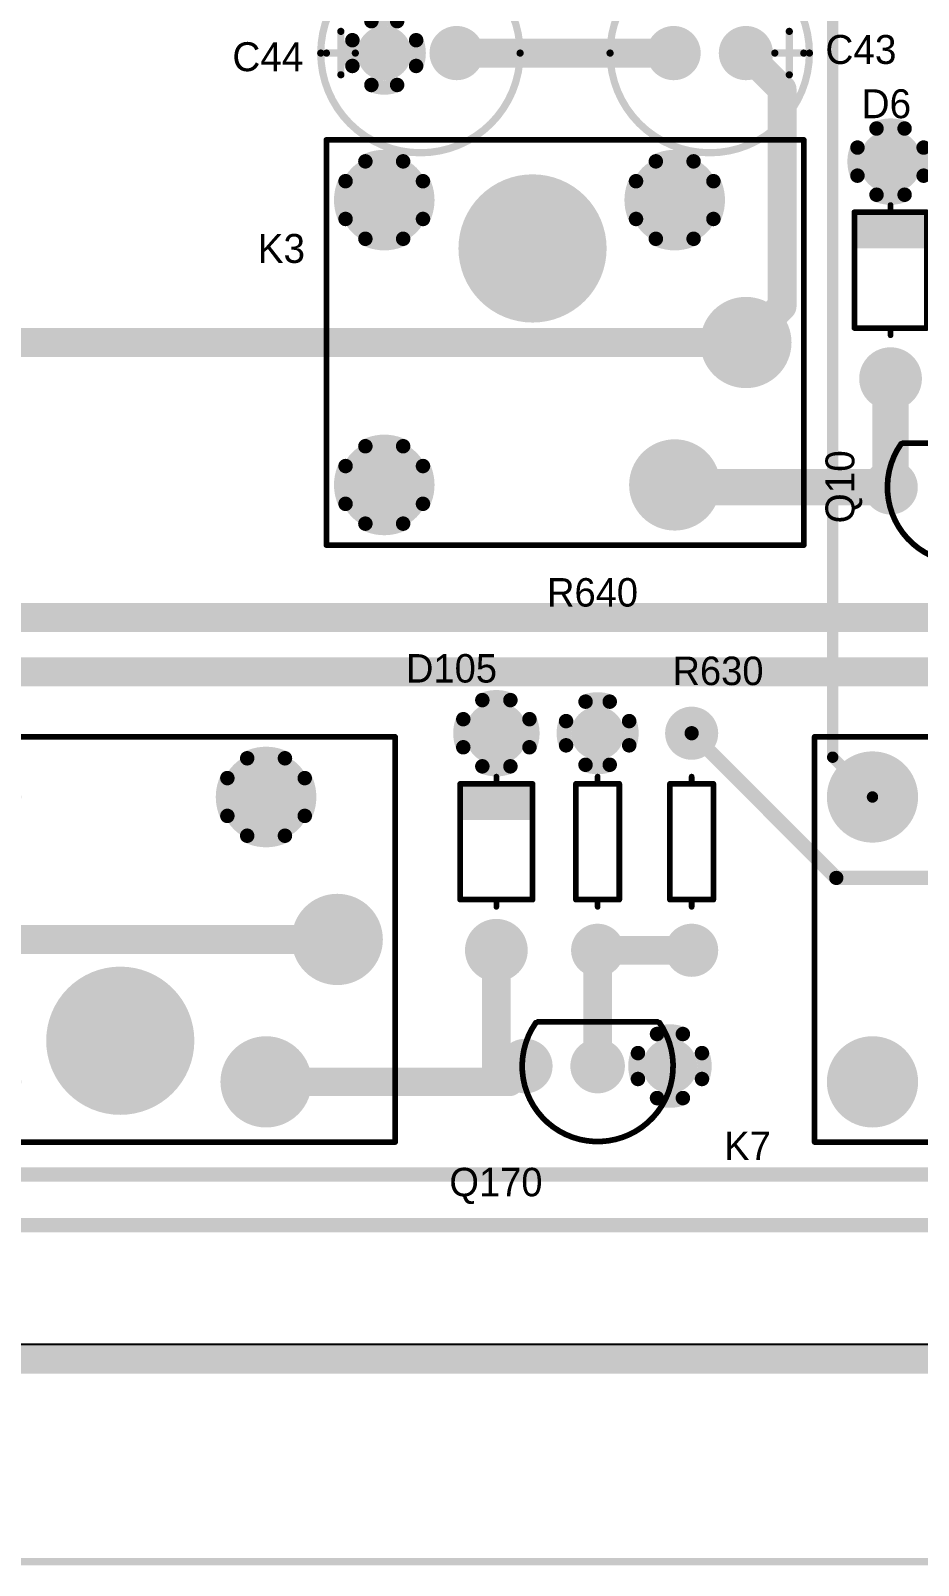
# Model space of a CAD drawing. Header units: millimetres. Extents: x 37 to 228, y -28 to 210.
# Drawn here: x 98.1 to 129.3, y 60 to 113.8 of the extents above; entities that cross this region are included whole.
import ezdxf

# ---------------------------------------------------------------- set-up
doc = ezdxf.new("R2010")
doc.units = ezdxf.units.MM
for name, color, linetype in [('BottomLayer', 5, 'Continuous'), ('BottomSolder', 6, 'Continuous'), ('InternalPlane1', 76, 'Continuous'), ('InternalPlane2', 16, 'Continuous'), ('KeepOutLayer', 6, 'Continuous'), ('MultiLayer', 9, 'Continuous'), ('TopLayer', 1, 'Continuous'), ('TopOverlay', 2, 'Continuous'), ('TopSolder', 216, 'Continuous')]:
    doc.layers.add(name, color=color, linetype=linetype)

# ---------------------------------------------------------------- blocks, each defined once
blk = doc.blocks.new('TO_92_M_64')
at = {"layer": 'BottomLayer', "const_width": 0.762}
for points in [[(-2.921, 0, 1), (-2.159, 0, 1)], [(-0.381, 0, 1), (0.381, 0, 1)], [(2.159, 0, 1), (2.921, 0, 1)]]:
    blk.add_lwpolyline(points, format="xyb", close=True, dxfattribs=at)
at = {"layer": 'BottomSolder', "const_width": 0.864}
for points in [[(-2.972, 0, 1), (-2.108, 0, 1)], [(-0.432, 0, 1), (0.432, 0, 1)], [(2.108, 0, 1), (2.972, 0, 1)]]:
    blk.add_lwpolyline(points, format="xyb", close=True, dxfattribs=at)
at = {"layer": 'InternalPlane1', "const_width": 0.508}
for points in [[(-2.994, 1.124, -0.19438), (-2.086, 1.124)], [(-3.664, -0.454, -0.19438), (-3.664, 0.454)], [(-1.416, 0.454, -0.19438), (-1.416, -0.454)], [(-2.086, -1.124, -0.19438), (-2.994, -1.124)]]:
    blk.add_lwpolyline(points, format="xyb", dxfattribs=at)
at = {"layer": 'InternalPlane1'}
for points, const_width in [([(-3.121, 1.124, 1), (-2.867, 1.124, 1)], 0.254), ([(-2.213, 1.124, 1), (-1.959, 1.124, 1)], 0.254), ([(-3.791, 0.454, 1), (-3.537, 0.454, 1)], 0.254), ([(-1.543, 0.454, 1), (-1.289, 0.454, 1)], 0.254), ([(-0.479, 0, 1), (0.479, 0, 1)], 0.958), ([(2.061, 0, 1), (3.019, 0, 1)], 0.958), ([(-3.791, -0.454, 1), (-3.537, -0.454, 1)], 0.254), ([(-1.543, -0.454, 1), (-1.289, -0.454, 1)], 0.254), ([(-3.121, -1.124, 1), (-2.867, -1.124, 1)], 0.254), ([(-2.213, -1.124, 1), (-1.959, -1.124, 1)], 0.254)]:
    blk.add_lwpolyline(points, format="xyb", close=True, dxfattribs=dict(at, const_width=const_width))
at = {"layer": 'InternalPlane2', "const_width": 0.958}
for points in [[(-3.019, 0, 1), (-2.061, 0, 1)], [(-0.479, 0, 1), (0.479, 0, 1)], [(2.061, 0, 1), (3.019, 0, 1)]]:
    blk.add_lwpolyline(points, format="xyb", close=True, dxfattribs=at)
at = {"layer": 'MultiLayer', "const_width": 0.762}
for points in [[(-2.921, 0, 1), (-2.159, 0, 1)], [(-0.381, 0, 1), (0.381, 0, 1)], [(2.159, 0, 1), (2.921, 0, 1)]]:
    blk.add_lwpolyline(points, format="xyb", close=True, dxfattribs=at)
at = {"layer": 'TopLayer', "const_width": 0.762}
for points in [[(-2.921, 0, 1), (-2.159, 0, 1)], [(-0.381, 0, 1), (0.381, 0, 1)], [(2.159, 0, 1), (2.921, 0, 1)]]:
    blk.add_lwpolyline(points, format="xyb", close=True, dxfattribs=at)
at = {"layer": 'TopOverlay', "const_width": 0.2}
blk.add_lwpolyline([(-2.171, -1.52, -1.920982), (2.171, -1.52)], format="xyb", dxfattribs=at)
at = {"layer": 'TopOverlay', "const_width": 0.1}
for points in [[(-2.221, -1.52, 1), (-2.121, -1.52, 1)], [(-2.15, -1.55, 1), (-2.05, -1.55, 1)], [(2.05, -1.55, 1), (2.15, -1.55, 1)], [(2.121, -1.52, 1), (2.221, -1.52, 1)]]:
    blk.add_lwpolyline(points, format="xyb", close=True, dxfattribs=at)
at = {"layer": 'TopOverlay', "const_width": 0.2}
blk.add_lwpolyline([(2.1, -1.55), (-2.1, -1.55)], dxfattribs=at)
at = {"layer": 'TopSolder', "const_width": 0.864}
for points in [[(-2.972, 0, 1), (-2.108, 0, 1)], [(-0.432, 0, 1), (0.432, 0, 1)], [(2.108, 0, 1), (2.972, 0, 1)]]:
    blk.add_lwpolyline(points, format="xyb", close=True, dxfattribs=at)
blk = doc.blocks.new('RELAY_JJM_70')
at = {"layer": 'BottomLayer', "const_width": 1.5}
for points in [[(1.75, 5, 1), (3.25, 5, 1)], [(11.95, 5, 1), (13.45, 5, 1)], [(-0.75, 0, 1), (0.75, 0, 1)], [(1.75, -5, 1), (3.25, -5, 1)], [(11.95, -5, 1), (13.45, -5, 1)]]:
    blk.add_lwpolyline(points, format="xyb", close=True, dxfattribs=at)
at = {"layer": 'BottomSolder', "const_width": 1.602}
for points in [[(1.699, 5, 1), (3.301, 5, 1)], [(11.899, 5, 1), (13.501, 5, 1)], [(-0.801, 0, 1), (0.801, 0, 1)], [(1.699, -5, 1), (3.301, -5, 1)], [(11.899, -5, 1), (13.501, -5, 1)]]:
    blk.add_lwpolyline(points, format="xyb", close=True, dxfattribs=at)
at = {"layer": 'InternalPlane1', "const_width": 0.508}
for points in [[(12.037, 6.359, -0.230868), (13.363, 6.359)], [(11.341, 4.337, -0.230868), (11.341, 5.663)], [(14.059, 5.663, -0.230868), (14.059, 4.337)], [(13.363, 3.641, -0.230868), (12.037, 3.641)]]:
    blk.add_lwpolyline(points, format="xyb", dxfattribs=at)
at = {"layer": 'InternalPlane1'}
for points, const_width in [([(11.91, 6.359, 1), (12.164, 6.359, 1)], 0.254), ([(13.236, 6.359, 1), (13.49, 6.359, 1)], 0.254), ([(1.871, 5, 1), (3.129, 5, 1)], 1.258), ([(11.214, 5.663, 1), (11.468, 5.663, 1)], 0.254), ([(13.932, 5.663, 1), (14.186, 5.663, 1)], 0.254), ([(11.214, 4.337, 1), (11.468, 4.337, 1)], 0.254), ([(13.932, 4.337, 1), (14.186, 4.337, 1)], 0.254), ([(11.91, 3.641, 1), (12.164, 3.641, 1)], 0.254), ([(13.236, 3.641, 1), (13.49, 3.641, 1)], 0.254), ([(-0.629, 0, 1), (0.629, 0, 1)], 1.258), ([(1.871, -5, 1), (3.129, -5, 1)], 1.258), ([(12.071, -5, 1), (13.329, -5, 1)], 1.258)]:
    blk.add_lwpolyline(points, format="xyb", close=True, dxfattribs=dict(at, const_width=const_width))
at = {"layer": 'InternalPlane2'}
for points, const_width in [([(1.871, 5, 1), (3.129, 5, 1)], 1.258), ([(12.071, 5, 1), (13.329, 5, 1)], 1.258), ([(-0.629, 0, 1), (0.629, 0, 1)], 1.258), ([(1.71, -3.641, 1), (1.964, -3.641, 1)], 0.254), ([(3.036, -3.641, 1), (3.29, -3.641, 1)], 0.254), ([(11.91, -3.641, 1), (12.164, -3.641, 1)], 0.254), ([(13.236, -3.641, 1), (13.49, -3.641, 1)], 0.254), ([(1.014, -4.337, 1), (1.268, -4.337, 1)], 0.254), ([(3.732, -4.337, 1), (3.986, -4.337, 1)], 0.254), ([(11.214, -4.337, 1), (11.468, -4.337, 1)], 0.254), ([(13.932, -4.337, 1), (14.186, -4.337, 1)], 0.254), ([(1.014, -5.663, 1), (1.268, -5.663, 1)], 0.254), ([(3.732, -5.663, 1), (3.986, -5.663, 1)], 0.254), ([(11.214, -5.663, 1), (11.468, -5.663, 1)], 0.254), ([(13.932, -5.663, 1), (14.186, -5.663, 1)], 0.254), ([(1.71, -6.359, 1), (1.964, -6.359, 1)], 0.254), ([(3.036, -6.359, 1), (3.29, -6.359, 1)], 0.254), ([(11.91, -6.359, 1), (12.164, -6.359, 1)], 0.254), ([(13.236, -6.359, 1), (13.49, -6.359, 1)], 0.254)]:
    blk.add_lwpolyline(points, format="xyb", close=True, dxfattribs=dict(at, const_width=const_width))
at = {"layer": 'InternalPlane2', "const_width": 0.508}
for points in [[(1.837, -3.641, -0.230868), (3.163, -3.641)], [(12.037, -3.641, -0.230868), (13.363, -3.641)], [(1.141, -5.663, -0.230868), (1.141, -4.337)], [(3.859, -4.337, -0.230868), (3.859, -5.663)], [(11.341, -5.663, -0.230868), (11.341, -4.337)], [(14.059, -4.337, -0.230868), (14.059, -5.663)], [(3.163, -6.359, -0.230868), (1.837, -6.359)], [(13.363, -6.359, -0.230868), (12.037, -6.359)]]:
    blk.add_lwpolyline(points, format="xyb", dxfattribs=at)
at = {"layer": 'MultiLayer', "const_width": 1.5}
for points in [[(1.75, 5, 1), (3.25, 5, 1)], [(11.95, 5, 1), (13.45, 5, 1)], [(-0.75, 0, 1), (0.75, 0, 1)], [(1.75, -5, 1), (3.25, -5, 1)], [(11.95, -5, 1), (13.45, -5, 1)]]:
    blk.add_lwpolyline(points, format="xyb", close=True, dxfattribs=at)
at = {"layer": 'TopLayer', "const_width": 1.5}
for points in [[(1.75, 5, 1), (3.25, 5, 1)], [(11.95, 5, 1), (13.45, 5, 1)], [(-0.75, 0, 1), (0.75, 0, 1)], [(1.75, -5, 1), (3.25, -5, 1)], [(11.95, -5, 1), (13.45, -5, 1)]]:
    blk.add_lwpolyline(points, format="xyb", close=True, dxfattribs=at)
at = {"layer": 'TopOverlay', "const_width": 0.2}
for points in [[(-2.032, 7.112), (-2.032, -7.112)], [(14.732, 7.112), (-2.032, 7.112)], [(14.732, 7.112), (14.732, -7.112)], [(14.732, -7.112), (-2.032, -7.112)]]:
    blk.add_lwpolyline(points, dxfattribs=at)
at = {"layer": 'TopOverlay', "const_width": 0.1}
for points in [[(-2.082, 7.112, 1), (-1.982, 7.112, 1)], [(-2.082, 7.112, 1), (-1.982, 7.112, 1)], [(14.682, 7.112, 1), (14.782, 7.112, 1)], [(14.682, 7.112, 1), (14.782, 7.112, 1)], [(-2.082, -7.112, 1), (-1.982, -7.112, 1)], [(-2.082, -7.112, 1), (-1.982, -7.112, 1)], [(14.682, -7.112, 1), (14.782, -7.112, 1)], [(14.682, -7.112, 1), (14.782, -7.112, 1)]]:
    blk.add_lwpolyline(points, format="xyb", close=True, dxfattribs=at)
at = {"layer": 'TopSolder', "const_width": 1.602}
for points in [[(1.699, 5, 1), (3.301, 5, 1)], [(11.899, 5, 1), (13.501, 5, 1)], [(-0.801, 0, 1), (0.801, 0, 1)], [(1.699, -5, 1), (3.301, -5, 1)], [(11.899, -5, 1), (13.501, -5, 1)]]:
    blk.add_lwpolyline(points, format="xyb", close=True, dxfattribs=at)
blk = doc.blocks.new('DIODE_0_3_78')
at = {"layer": 'BottomLayer', "const_width": 1}
for points in [[(-4.31, 0, 1), (-3.31, 0, 1)], [(3.31, 0, 1), (4.31, 0, 1)]]:
    blk.add_lwpolyline(points, format="xyb", close=True, dxfattribs=at)
at = {"layer": 'BottomSolder', "const_width": 1.102}
for points in [[(-4.361, 0, 1), (-3.259, 0, 1)], [(3.259, 0, 1), (4.361, 0, 1)]]:
    blk.add_lwpolyline(points, format="xyb", close=True, dxfattribs=at)
at = {"layer": 'InternalPlane1', "const_width": 1.008}
for points in [[(-4.314, 0, 1), (-3.306, 0, 1)], [(3.306, 0, 1), (4.314, 0, 1)]]:
    blk.add_lwpolyline(points, format="xyb", close=True, dxfattribs=at)
at = {"layer": 'InternalPlane2', "const_width": 0.508}
for points in [[(-4.303, 1.162, -0.203452), (-3.317, 1.162)], [(-4.972, -0.493, -0.203452), (-4.972, 0.493)], [(-2.648, 0.493, -0.203452), (-2.648, -0.493)], [(-3.317, -1.162, -0.203452), (-4.303, -1.162)]]:
    blk.add_lwpolyline(points, format="xyb", dxfattribs=at)
at = {"layer": 'InternalPlane2'}
for points, const_width in [([(-4.43, 1.162, 1), (-4.176, 1.162, 1)], 0.254), ([(-3.444, 1.162, 1), (-3.19, 1.162, 1)], 0.254), ([(-5.099, 0.493, 1), (-4.845, 0.493, 1)], 0.254), ([(-2.775, 0.493, 1), (-2.521, 0.493, 1)], 0.254), ([(3.306, 0, 1), (4.314, 0, 1)], 1.008), ([(-5.099, -0.493, 1), (-4.845, -0.493, 1)], 0.254), ([(-2.775, -0.493, 1), (-2.521, -0.493, 1)], 0.254), ([(-4.43, -1.162, 1), (-4.176, -1.162, 1)], 0.254), ([(-3.444, -1.162, 1), (-3.19, -1.162, 1)], 0.254)]:
    blk.add_lwpolyline(points, format="xyb", close=True, dxfattribs=dict(at, const_width=const_width))
at = {"layer": 'MultiLayer', "const_width": 1}
for points in [[(-4.31, 0, 1), (-3.31, 0, 1)], [(3.31, 0, 1), (4.31, 0, 1)]]:
    blk.add_lwpolyline(points, format="xyb", close=True, dxfattribs=at)
at = {"layer": 'TopLayer', "const_width": 1}
for points in [[(-4.31, 0, 1), (-3.31, 0, 1)], [(3.31, 0, 1), (4.31, 0, 1)]]:
    blk.add_lwpolyline(points, format="xyb", close=True, dxfattribs=at)
at = {"layer": 'TopOverlay', "const_width": 0.2}
for points in [[(-2.032, -1.27), (-2.032, 1.27)], [(2.032, 1.27), (-2.032, 1.27)], [(2.032, -1.27), (2.032, 1.27)], [(-2.032, 0), (-2.286, 0)], [(2.286, 0), (2.032, 0)], [(2.032, -1.27), (-2.032, -1.27)]]:
    blk.add_lwpolyline(points, dxfattribs=at)
at = {"layer": 'TopOverlay', "const_width": 0.1}
for points in [[(-2.082, 1.27, 1), (-1.982, 1.27, 1)], [(-2.082, 1.27, 1), (-1.982, 1.27, 1)], [(1.982, 1.27, 1), (2.082, 1.27, 1)], [(1.982, 1.27, 1), (2.082, 1.27, 1)], [(-2.336, 0, 1), (-2.236, 0, 1)], [(-2.082, 0, 1), (-1.982, 0, 1)], [(1.982, 0, 1), (2.082, 0, 1)], [(2.236, 0, 1), (2.336, 0, 1)], [(-2.082, -1.27, 1), (-1.982, -1.27, 1)], [(-2.082, -1.27, 1), (-1.982, -1.27, 1)], [(1.982, -1.27, 1), (2.082, -1.27, 1)], [(1.982, -1.27, 1), (2.082, -1.27, 1)]]:
    blk.add_lwpolyline(points, format="xyb", close=True, dxfattribs=at)
at = {"layer": 'TopOverlay'}
blk.add_solid([(-2.032, -1.27), (-0.762, -1.27), (-2.032, 1.27), (-0.762, 1.27)], dxfattribs=at)
at = {"layer": 'TopSolder', "const_width": 1.102}
for points in [[(-4.361, 0, 1), (-3.259, 0, 1)], [(3.259, 0, 1), (4.361, 0, 1)]]:
    blk.add_lwpolyline(points, format="xyb", close=True, dxfattribs=at)
blk = doc.blocks.new('CAP_0_1_117')
at = {"layer": 'BottomLayer', "const_width": 0.762}
for points in [[(-1.651, 0, 1), (-0.889, 0, 1)], [(0.889, 0, 1), (1.651, 0, 1)]]:
    blk.add_lwpolyline(points, format="xyb", close=True, dxfattribs=at)
at = {"layer": 'BottomSolder', "const_width": 0.864}
for points in [[(-1.702, 0, 1), (-0.838, 0, 1)], [(0.838, 0, 1), (1.702, 0, 1)]]:
    blk.add_lwpolyline(points, format="xyb", close=True, dxfattribs=at)
at = {"layer": 'InternalPlane1', "const_width": 0.952}
for points in [[(-1.746, 0, 1), (-0.794, 0, 1)], [(0.794, 0, 1), (1.746, 0, 1)]]:
    blk.add_lwpolyline(points, format="xyb", close=True, dxfattribs=at)
at = {"layer": 'InternalPlane2', "const_width": 0.952}
for points in [[(-1.746, 0, 1), (-0.794, 0, 1)], [(0.794, 0, 1), (1.746, 0, 1)]]:
    blk.add_lwpolyline(points, format="xyb", close=True, dxfattribs=at)
at = {"layer": 'MultiLayer', "const_width": 0.762}
for points in [[(-1.651, 0, 1), (-0.889, 0, 1)], [(0.889, 0, 1), (1.651, 0, 1)]]:
    blk.add_lwpolyline(points, format="xyb", close=True, dxfattribs=at)
at = {"layer": 'TopLayer', "const_width": 0.762}
for points in [[(-1.651, 0, 1), (-0.889, 0, 1)], [(0.889, 0, 1), (1.651, 0, 1)]]:
    blk.add_lwpolyline(points, format="xyb", close=True, dxfattribs=at)
at = {"layer": 'TopOverlay'}
for points, const_width in [([(3.5, 0, 1), (-3.5, 0, 1)], 0.254), ([(-2.857, 0.762, 1), (-2.731, 0.762, 1)], 0.127), ([(-3.564, 0, 1), (-3.437, 0, 1)], 0.127), ([(-3.365, 0, 1), (-3.239, 0, 1)], 0.127), ([(-2.349, 0, 1), (-2.223, 0, 1)], 0.127), ([(3.437, 0, 1), (3.564, 0, 1)], 0.127), ([(-2.857, -0.762, 1), (-2.731, -0.762, 1)], 0.127)]:
    blk.add_lwpolyline(points, format="xyb", close=True, dxfattribs=dict(at, const_width=const_width))
at = {"layer": 'TopOverlay', "const_width": 0.254}
for points in [[(-2.794, 0.762), (-2.794, -0.762)], [(-2.286, 0), (-3.302, 0)]]:
    blk.add_lwpolyline(points, dxfattribs=at)
at = {"layer": 'TopSolder', "const_width": 0.864}
for points in [[(-1.702, 0, 1), (-0.838, 0, 1)], [(0.838, 0, 1), (1.702, 0, 1)]]:
    blk.add_lwpolyline(points, format="xyb", close=True, dxfattribs=at)
blk = doc.blocks.new('CAP_0_1_118')
at = {"layer": 'BottomLayer', "const_width": 0.762}
for points in [[(-1.651, 0, 1), (-0.889, 0, 1)], [(0.889, 0, 1), (1.651, 0, 1)]]:
    blk.add_lwpolyline(points, format="xyb", close=True, dxfattribs=at)
at = {"layer": 'BottomSolder', "const_width": 0.864}
for points in [[(-1.702, 0, 1), (-0.838, 0, 1)], [(0.838, 0, 1), (1.702, 0, 1)]]:
    blk.add_lwpolyline(points, format="xyb", close=True, dxfattribs=at)
at = {"layer": 'InternalPlane1', "const_width": 0.952}
for points in [[(-1.746, 0, 1), (-0.794, 0, 1)], [(0.794, 0, 1), (1.746, 0, 1)]]:
    blk.add_lwpolyline(points, format="xyb", close=True, dxfattribs=at)
at = {"layer": 'InternalPlane2', "const_width": 0.508}
for points in [[(-1.722, 1.119, -0.19438), (-0.818, 1.119)], [(-2.389, -0.452, -0.19438), (-2.389, 0.452)], [(-0.151, 0.452, -0.19438), (-0.151, -0.452)], [(-0.818, -1.119, -0.19438), (-1.722, -1.119)]]:
    blk.add_lwpolyline(points, format="xyb", dxfattribs=at)
at = {"layer": 'InternalPlane2'}
for points, const_width in [([(-1.849, 1.119, 1), (-1.595, 1.119, 1)], 0.254), ([(-0.945, 1.119, 1), (-0.691, 1.119, 1)], 0.254), ([(-2.516, 0.452, 1), (-2.262, 0.452, 1)], 0.254), ([(-0.278, 0.452, 1), (-0.024, 0.452, 1)], 0.254), ([(0.794, 0, 1), (1.746, 0, 1)], 0.952), ([(-2.516, -0.452, 1), (-2.262, -0.452, 1)], 0.254), ([(-0.278, -0.452, 1), (-0.024, -0.452, 1)], 0.254), ([(-1.849, -1.119, 1), (-1.595, -1.119, 1)], 0.254), ([(-0.945, -1.119, 1), (-0.691, -1.119, 1)], 0.254)]:
    blk.add_lwpolyline(points, format="xyb", close=True, dxfattribs=dict(at, const_width=const_width))
at = {"layer": 'MultiLayer', "const_width": 0.762}
for points in [[(-1.651, 0, 1), (-0.889, 0, 1)], [(0.889, 0, 1), (1.651, 0, 1)]]:
    blk.add_lwpolyline(points, format="xyb", close=True, dxfattribs=at)
at = {"layer": 'TopLayer', "const_width": 0.762}
for points in [[(-1.651, 0, 1), (-0.889, 0, 1)], [(0.889, 0, 1), (1.651, 0, 1)]]:
    blk.add_lwpolyline(points, format="xyb", close=True, dxfattribs=at)
at = {"layer": 'TopOverlay'}
for points, const_width in [([(3.5, 0, 1), (-3.5, 0, 1)], 0.254), ([(-2.857, 0.762, 1), (-2.731, 0.762, 1)], 0.127), ([(-3.564, 0, 1), (-3.437, 0, 1)], 0.127), ([(-3.365, 0, 1), (-3.239, 0, 1)], 0.127), ([(-2.349, 0, 1), (-2.223, 0, 1)], 0.127), ([(3.437, 0, 1), (3.564, 0, 1)], 0.127), ([(-2.857, -0.762, 1), (-2.731, -0.762, 1)], 0.127)]:
    blk.add_lwpolyline(points, format="xyb", close=True, dxfattribs=dict(at, const_width=const_width))
at = {"layer": 'TopOverlay', "const_width": 0.254}
for points in [[(-2.794, -0.762), (-2.794, 0.762)], [(-3.302, 0), (-2.286, 0)]]:
    blk.add_lwpolyline(points, dxfattribs=at)
at = {"layer": 'TopSolder', "const_width": 0.864}
for points in [[(-1.702, 0, 1), (-0.838, 0, 1)], [(0.838, 0, 1), (1.702, 0, 1)]]:
    blk.add_lwpolyline(points, format="xyb", close=True, dxfattribs=at)
blk = doc.blocks.new('DIODE_0_3_135')
at = {"layer": 'BottomLayer', "const_width": 1}
for points in [[(-4.31, 0, 1), (-3.31, 0, 1)], [(3.31, 0, 1), (4.31, 0, 1)]]:
    blk.add_lwpolyline(points, format="xyb", close=True, dxfattribs=at)
at = {"layer": 'BottomSolder', "const_width": 1.102}
for points in [[(-4.361, 0, 1), (-3.259, 0, 1)], [(3.259, 0, 1), (4.361, 0, 1)]]:
    blk.add_lwpolyline(points, format="xyb", close=True, dxfattribs=at)
at = {"layer": 'InternalPlane1', "const_width": 1.008}
for points in [[(-4.314, 0, 1), (-3.306, 0, 1)], [(3.306, 0, 1), (4.314, 0, 1)]]:
    blk.add_lwpolyline(points, format="xyb", close=True, dxfattribs=at)
at = {"layer": 'InternalPlane2', "const_width": 0.508}
for points in [[(-4.303, 1.162, -0.203452), (-3.317, 1.162)], [(-4.972, -0.493, -0.203452), (-4.972, 0.493)], [(-2.648, 0.493, -0.203452), (-2.648, -0.493)], [(-3.317, -1.162, -0.203452), (-4.303, -1.162)]]:
    blk.add_lwpolyline(points, format="xyb", dxfattribs=at)
at = {"layer": 'InternalPlane2'}
for points, const_width in [([(-4.43, 1.162, 1), (-4.176, 1.162, 1)], 0.254), ([(-3.444, 1.162, 1), (-3.19, 1.162, 1)], 0.254), ([(-5.099, 0.493, 1), (-4.845, 0.493, 1)], 0.254), ([(-2.775, 0.493, 1), (-2.521, 0.493, 1)], 0.254), ([(3.306, 0, 1), (4.314, 0, 1)], 1.008), ([(-5.099, -0.493, 1), (-4.845, -0.493, 1)], 0.254), ([(-2.775, -0.493, 1), (-2.521, -0.493, 1)], 0.254), ([(-4.43, -1.162, 1), (-4.176, -1.162, 1)], 0.254), ([(-3.444, -1.162, 1), (-3.19, -1.162, 1)], 0.254)]:
    blk.add_lwpolyline(points, format="xyb", close=True, dxfattribs=dict(at, const_width=const_width))
at = {"layer": 'MultiLayer', "const_width": 1}
for points in [[(-4.31, 0, 1), (-3.31, 0, 1)], [(3.31, 0, 1), (4.31, 0, 1)]]:
    blk.add_lwpolyline(points, format="xyb", close=True, dxfattribs=at)
at = {"layer": 'TopLayer', "const_width": 1}
for points in [[(-4.31, 0, 1), (-3.31, 0, 1)], [(3.31, 0, 1), (4.31, 0, 1)]]:
    blk.add_lwpolyline(points, format="xyb", close=True, dxfattribs=at)
at = {"layer": 'TopOverlay', "const_width": 0.2}
for points in [[(2.032, 1.27), (-2.032, 1.27)], [(-2.032, -1.27), (-2.032, 1.27)], [(2.032, -1.27), (2.032, 1.27)], [(-2.032, 0), (-2.286, 0)], [(2.286, 0), (2.032, 0)], [(2.032, -1.27), (-2.032, -1.27)]]:
    blk.add_lwpolyline(points, dxfattribs=at)
at = {"layer": 'TopOverlay', "const_width": 0.1}
for points in [[(-2.082, 1.27, 1), (-1.982, 1.27, 1)], [(-2.082, 1.27, 1), (-1.982, 1.27, 1)], [(1.982, 1.27, 1), (2.082, 1.27, 1)], [(1.982, 1.27, 1), (2.082, 1.27, 1)], [(-2.336, 0, 1), (-2.236, 0, 1)], [(-2.082, 0, 1), (-1.982, 0, 1)], [(1.982, 0, 1), (2.082, 0, 1)], [(2.236, 0, 1), (2.336, 0, 1)], [(-2.082, -1.27, 1), (-1.982, -1.27, 1)], [(-2.082, -1.27, 1), (-1.982, -1.27, 1)], [(1.982, -1.27, 1), (2.082, -1.27, 1)], [(1.982, -1.27, 1), (2.082, -1.27, 1)]]:
    blk.add_lwpolyline(points, format="xyb", close=True, dxfattribs=at)
at = {"layer": 'TopOverlay'}
blk.add_solid([(-2.032, -1.27), (-0.762, -1.27), (-2.032, 1.27), (-0.762, 1.27)], dxfattribs=at)
at = {"layer": 'TopSolder', "const_width": 1.102}
for points in [[(-4.361, 0, 1), (-3.259, 0, 1)], [(3.259, 0, 1), (4.361, 0, 1)]]:
    blk.add_lwpolyline(points, format="xyb", close=True, dxfattribs=at)
blk = doc.blocks.new('RELAY_JJM_138')
at = {"layer": 'BottomLayer', "const_width": 1.5}
for points in [[(1.75, 5, 1), (3.25, 5, 1)], [(11.95, 5, 1), (13.45, 5, 1)], [(-0.75, 0, 1), (0.75, 0, 1)], [(1.75, -5, 1), (3.25, -5, 1)], [(11.95, -5, 1), (13.45, -5, 1)]]:
    blk.add_lwpolyline(points, format="xyb", close=True, dxfattribs=at)
at = {"layer": 'BottomSolder', "const_width": 1.602}
for points in [[(1.699, 5, 1), (3.301, 5, 1)], [(11.899, 5, 1), (13.501, 5, 1)], [(-0.801, 0, 1), (0.801, 0, 1)], [(1.699, -5, 1), (3.301, -5, 1)], [(11.899, -5, 1), (13.501, -5, 1)]]:
    blk.add_lwpolyline(points, format="xyb", close=True, dxfattribs=at)
at = {"layer": 'InternalPlane1', "const_width": 1.258}
for points in [[(1.871, 5, 1), (3.129, 5, 1)], [(12.071, 5, 1), (13.329, 5, 1)], [(-0.629, 0, 1), (0.629, 0, 1)], [(1.871, -5, 1), (3.129, -5, 1)], [(12.071, -5, 1), (13.329, -5, 1)]]:
    blk.add_lwpolyline(points, format="xyb", close=True, dxfattribs=at)
at = {"layer": 'InternalPlane2'}
for points, const_width in [([(1.871, 5, 1), (3.129, 5, 1)], 1.258), ([(12.071, 5, 1), (13.329, 5, 1)], 1.258), ([(-0.629, 0, 1), (0.629, 0, 1)], 1.258), ([(1.71, -3.641, 1), (1.964, -3.641, 1)], 0.254), ([(3.036, -3.641, 1), (3.29, -3.641, 1)], 0.254), ([(12.071, -5, 1), (13.329, -5, 1)], 1.258), ([(1.014, -4.337, 1), (1.268, -4.337, 1)], 0.254), ([(3.732, -4.337, 1), (3.986, -4.337, 1)], 0.254), ([(1.014, -5.663, 1), (1.268, -5.663, 1)], 0.254), ([(3.732, -5.663, 1), (3.986, -5.663, 1)], 0.254), ([(1.71, -6.359, 1), (1.964, -6.359, 1)], 0.254), ([(3.036, -6.359, 1), (3.29, -6.359, 1)], 0.254)]:
    blk.add_lwpolyline(points, format="xyb", close=True, dxfattribs=dict(at, const_width=const_width))
at = {"layer": 'InternalPlane2', "const_width": 0.508}
for points in [[(1.837, -3.641, -0.230868), (3.163, -3.641)], [(1.141, -5.663, -0.230868), (1.141, -4.337)], [(3.859, -4.337, -0.230868), (3.859, -5.663)], [(3.163, -6.359, -0.230868), (1.837, -6.359)]]:
    blk.add_lwpolyline(points, format="xyb", dxfattribs=at)
at = {"layer": 'MultiLayer', "const_width": 1.5}
for points in [[(1.75, 5, 1), (3.25, 5, 1)], [(11.95, 5, 1), (13.45, 5, 1)], [(-0.75, 0, 1), (0.75, 0, 1)], [(1.75, -5, 1), (3.25, -5, 1)], [(11.95, -5, 1), (13.45, -5, 1)]]:
    blk.add_lwpolyline(points, format="xyb", close=True, dxfattribs=at)
at = {"layer": 'TopLayer', "const_width": 1.5}
for points in [[(1.75, 5, 1), (3.25, 5, 1)], [(11.95, 5, 1), (13.45, 5, 1)], [(-0.75, 0, 1), (0.75, 0, 1)], [(1.75, -5, 1), (3.25, -5, 1)], [(11.95, -5, 1), (13.45, -5, 1)]]:
    blk.add_lwpolyline(points, format="xyb", close=True, dxfattribs=at)
at = {"layer": 'TopOverlay', "const_width": 0.2}
for points in [[(14.732, 7.112), (-2.032, 7.112)], [(-2.032, 7.112), (-2.032, -7.112)], [(14.732, 7.112), (14.732, -7.112)], [(14.732, -7.112), (-2.032, -7.112)]]:
    blk.add_lwpolyline(points, dxfattribs=at)
at = {"layer": 'TopOverlay', "const_width": 0.1}
for points in [[(-2.082, 7.112, 1), (-1.982, 7.112, 1)], [(-2.082, 7.112, 1), (-1.982, 7.112, 1)], [(14.682, 7.112, 1), (14.782, 7.112, 1)], [(14.682, 7.112, 1), (14.782, 7.112, 1)], [(-2.082, -7.112, 1), (-1.982, -7.112, 1)], [(-2.082, -7.112, 1), (-1.982, -7.112, 1)], [(14.682, -7.112, 1), (14.782, -7.112, 1)], [(14.682, -7.112, 1), (14.782, -7.112, 1)]]:
    blk.add_lwpolyline(points, format="xyb", close=True, dxfattribs=at)
at = {"layer": 'TopSolder', "const_width": 1.602}
for points in [[(1.699, 5, 1), (3.301, 5, 1)], [(11.899, 5, 1), (13.501, 5, 1)], [(-0.801, 0, 1), (0.801, 0, 1)], [(1.699, -5, 1), (3.301, -5, 1)], [(11.899, -5, 1), (13.501, -5, 1)]]:
    blk.add_lwpolyline(points, format="xyb", close=True, dxfattribs=at)
blk = doc.blocks.new('RELAY_JJM_139')
at = {"layer": 'BottomLayer', "const_width": 1.5}
for points in [[(1.75, 5, 1), (3.25, 5, 1)], [(11.95, 5, 1), (13.45, 5, 1)], [(-0.75, 0, 1), (0.75, 0, 1)], [(1.75, -5, 1), (3.25, -5, 1)], [(11.95, -5, 1), (13.45, -5, 1)]]:
    blk.add_lwpolyline(points, format="xyb", close=True, dxfattribs=at)
at = {"layer": 'BottomSolder', "const_width": 1.602}
for points in [[(1.699, 5, 1), (3.301, 5, 1)], [(11.899, 5, 1), (13.501, 5, 1)], [(-0.801, 0, 1), (0.801, 0, 1)], [(1.699, -5, 1), (3.301, -5, 1)], [(11.899, -5, 1), (13.501, -5, 1)]]:
    blk.add_lwpolyline(points, format="xyb", close=True, dxfattribs=at)
at = {"layer": 'InternalPlane1', "const_width": 1.258}
for points in [[(1.871, 5, 1), (3.129, 5, 1)], [(12.071, 5, 1), (13.329, 5, 1)], [(-0.629, 0, 1), (0.629, 0, 1)], [(1.871, -5, 1), (3.129, -5, 1)], [(12.071, -5, 1), (13.329, -5, 1)]]:
    blk.add_lwpolyline(points, format="xyb", close=True, dxfattribs=at)
at = {"layer": 'InternalPlane2'}
for points, const_width in [([(1.871, 5, 1), (3.129, 5, 1)], 1.258), ([(12.071, 5, 1), (13.329, 5, 1)], 1.258), ([(-0.629, 0, 1), (0.629, 0, 1)], 1.258), ([(1.71, -3.641, 1), (1.964, -3.641, 1)], 0.254), ([(3.036, -3.641, 1), (3.29, -3.641, 1)], 0.254), ([(12.071, -5, 1), (13.329, -5, 1)], 1.258), ([(1.014, -4.337, 1), (1.268, -4.337, 1)], 0.254), ([(3.732, -4.337, 1), (3.986, -4.337, 1)], 0.254), ([(1.014, -5.663, 1), (1.268, -5.663, 1)], 0.254), ([(3.732, -5.663, 1), (3.986, -5.663, 1)], 0.254), ([(1.71, -6.359, 1), (1.964, -6.359, 1)], 0.254), ([(3.036, -6.359, 1), (3.29, -6.359, 1)], 0.254)]:
    blk.add_lwpolyline(points, format="xyb", close=True, dxfattribs=dict(at, const_width=const_width))
at = {"layer": 'InternalPlane2', "const_width": 0.508}
for points in [[(1.837, -3.641, -0.230868), (3.163, -3.641)], [(1.141, -5.663, -0.230868), (1.141, -4.337)], [(3.859, -4.337, -0.230868), (3.859, -5.663)], [(3.163, -6.359, -0.230868), (1.837, -6.359)]]:
    blk.add_lwpolyline(points, format="xyb", dxfattribs=at)
at = {"layer": 'MultiLayer', "const_width": 1.5}
for points in [[(1.75, 5, 1), (3.25, 5, 1)], [(11.95, 5, 1), (13.45, 5, 1)], [(-0.75, 0, 1), (0.75, 0, 1)], [(1.75, -5, 1), (3.25, -5, 1)], [(11.95, -5, 1), (13.45, -5, 1)]]:
    blk.add_lwpolyline(points, format="xyb", close=True, dxfattribs=at)
at = {"layer": 'TopLayer', "const_width": 1.5}
for points in [[(1.75, 5, 1), (3.25, 5, 1)], [(11.95, 5, 1), (13.45, 5, 1)], [(-0.75, 0, 1), (0.75, 0, 1)], [(1.75, -5, 1), (3.25, -5, 1)], [(11.95, -5, 1), (13.45, -5, 1)]]:
    blk.add_lwpolyline(points, format="xyb", close=True, dxfattribs=at)
at = {"layer": 'TopOverlay', "const_width": 0.2}
for points in [[(14.732, 7.112), (-2.032, 7.112)], [(-2.032, 7.112), (-2.032, -7.112)], [(14.732, 7.112), (14.732, -7.112)], [(14.732, -7.112), (-2.032, -7.112)]]:
    blk.add_lwpolyline(points, dxfattribs=at)
at = {"layer": 'TopOverlay', "const_width": 0.1}
for points in [[(-2.082, 7.112, 1), (-1.982, 7.112, 1)], [(-2.082, 7.112, 1), (-1.982, 7.112, 1)], [(14.682, 7.112, 1), (14.782, 7.112, 1)], [(14.682, 7.112, 1), (14.782, 7.112, 1)], [(-2.082, -7.112, 1), (-1.982, -7.112, 1)], [(-2.082, -7.112, 1), (-1.982, -7.112, 1)], [(14.682, -7.112, 1), (14.782, -7.112, 1)], [(14.682, -7.112, 1), (14.782, -7.112, 1)]]:
    blk.add_lwpolyline(points, format="xyb", close=True, dxfattribs=at)
at = {"layer": 'TopSolder', "const_width": 1.602}
for points in [[(1.699, 5, 1), (3.301, 5, 1)], [(11.899, 5, 1), (13.501, 5, 1)], [(-0.801, 0, 1), (0.801, 0, 1)], [(1.699, -5, 1), (3.301, -5, 1)], [(11.899, -5, 1), (13.501, -5, 1)]]:
    blk.add_lwpolyline(points, format="xyb", close=True, dxfattribs=at)
blk = doc.blocks.new('TO_92_M_140')
at = {"layer": 'BottomLayer', "const_width": 0.762}
for points in [[(-2.921, 0, 1), (-2.159, 0, 1)], [(-0.381, 0, 1), (0.381, 0, 1)], [(2.159, 0, 1), (2.921, 0, 1)]]:
    blk.add_lwpolyline(points, format="xyb", close=True, dxfattribs=at)
at = {"layer": 'BottomSolder', "const_width": 0.864}
for points in [[(-2.972, 0, 1), (-2.108, 0, 1)], [(-0.432, 0, 1), (0.432, 0, 1)], [(2.108, 0, 1), (2.972, 0, 1)]]:
    blk.add_lwpolyline(points, format="xyb", close=True, dxfattribs=at)
at = {"layer": 'InternalPlane1', "const_width": 0.508}
for points in [[(-2.994, 1.124, -0.19438), (-2.086, 1.124)], [(-3.664, -0.454, -0.19438), (-3.664, 0.454)], [(-1.416, 0.454, -0.19438), (-1.416, -0.454)], [(-2.086, -1.124, -0.19438), (-2.994, -1.124)]]:
    blk.add_lwpolyline(points, format="xyb", dxfattribs=at)
at = {"layer": 'InternalPlane1'}
for points, const_width in [([(-3.121, 1.124, 1), (-2.867, 1.124, 1)], 0.254), ([(-2.213, 1.124, 1), (-1.959, 1.124, 1)], 0.254), ([(-3.791, 0.454, 1), (-3.537, 0.454, 1)], 0.254), ([(-1.543, 0.454, 1), (-1.289, 0.454, 1)], 0.254), ([(-0.479, 0, 1), (0.479, 0, 1)], 0.958), ([(2.061, 0, 1), (3.019, 0, 1)], 0.958), ([(-3.791, -0.454, 1), (-3.537, -0.454, 1)], 0.254), ([(-1.543, -0.454, 1), (-1.289, -0.454, 1)], 0.254), ([(-3.121, -1.124, 1), (-2.867, -1.124, 1)], 0.254), ([(-2.213, -1.124, 1), (-1.959, -1.124, 1)], 0.254)]:
    blk.add_lwpolyline(points, format="xyb", close=True, dxfattribs=dict(at, const_width=const_width))
at = {"layer": 'InternalPlane2', "const_width": 0.958}
for points in [[(-3.019, 0, 1), (-2.061, 0, 1)], [(-0.479, 0, 1), (0.479, 0, 1)], [(2.061, 0, 1), (3.019, 0, 1)]]:
    blk.add_lwpolyline(points, format="xyb", close=True, dxfattribs=at)
at = {"layer": 'MultiLayer', "const_width": 0.762}
for points in [[(-2.921, 0, 1), (-2.159, 0, 1)], [(-0.381, 0, 1), (0.381, 0, 1)], [(2.159, 0, 1), (2.921, 0, 1)]]:
    blk.add_lwpolyline(points, format="xyb", close=True, dxfattribs=at)
at = {"layer": 'TopLayer', "const_width": 0.762}
for points in [[(-2.921, 0, 1), (-2.159, 0, 1)], [(-0.381, 0, 1), (0.381, 0, 1)], [(2.159, 0, 1), (2.921, 0, 1)]]:
    blk.add_lwpolyline(points, format="xyb", close=True, dxfattribs=at)
at = {"layer": 'TopOverlay', "const_width": 0.2}
blk.add_lwpolyline([(-2.171, -1.52, -1.920982), (2.171, -1.52)], format="xyb", dxfattribs=at)
at = {"layer": 'TopOverlay', "const_width": 0.1}
for points in [[(-2.221, -1.52, 1), (-2.121, -1.52, 1)], [(-2.15, -1.55, 1), (-2.05, -1.55, 1)], [(2.05, -1.55, 1), (2.15, -1.55, 1)], [(2.121, -1.52, 1), (2.221, -1.52, 1)]]:
    blk.add_lwpolyline(points, format="xyb", close=True, dxfattribs=at)
at = {"layer": 'TopOverlay', "const_width": 0.2}
blk.add_lwpolyline([(2.1, -1.55), (-2.1, -1.55)], dxfattribs=at)
at = {"layer": 'TopSolder', "const_width": 0.864}
for points in [[(-2.972, 0, 1), (-2.108, 0, 1)], [(-0.432, 0, 1), (0.432, 0, 1)], [(2.108, 0, 1), (2.972, 0, 1)]]:
    blk.add_lwpolyline(points, format="xyb", close=True, dxfattribs=at)
blk = doc.blocks.new('AXIAL_0_3_144')
at = {"layer": 'BottomLayer', "const_width": 0.75}
for points in [[(-4.185, 0, 1), (-3.435, 0, 1)], [(3.435, 0, 1), (4.185, 0, 1)]]:
    blk.add_lwpolyline(points, format="xyb", close=True, dxfattribs=at)
at = {"layer": 'BottomSolder', "const_width": 0.852}
for points in [[(-4.236, 0, 1), (-3.384, 0, 1)], [(3.384, 0, 1), (4.236, 0, 1)]]:
    blk.add_lwpolyline(points, format="xyb", close=True, dxfattribs=at)
at = {"layer": 'InternalPlane1', "const_width": 0.933}
for points in [[(-4.276, 0, 1), (-3.344, 0, 1)], [(3.344, 0, 1), (4.276, 0, 1)]]:
    blk.add_lwpolyline(points, format="xyb", close=True, dxfattribs=at)
at = {"layer": 'InternalPlane2', "const_width": 0.933}
for points in [[(-4.276, 0, 1), (-3.344, 0, 1)], [(3.344, 0, 1), (4.276, 0, 1)]]:
    blk.add_lwpolyline(points, format="xyb", close=True, dxfattribs=at)
at = {"layer": 'MultiLayer', "const_width": 0.75}
for points in [[(-4.185, 0, 1), (-3.435, 0, 1)], [(3.435, 0, 1), (4.185, 0, 1)]]:
    blk.add_lwpolyline(points, format="xyb", close=True, dxfattribs=at)
at = {"layer": 'TopLayer', "const_width": 0.75}
for points in [[(-4.185, 0, 1), (-3.435, 0, 1)], [(3.435, 0, 1), (4.185, 0, 1)]]:
    blk.add_lwpolyline(points, format="xyb", close=True, dxfattribs=at)
at = {"layer": 'TopOverlay', "const_width": 0.2}
for points in [[(-2.032, 0.254), (-2.032, 0.762)], [(2.032, 0.762), (-2.032, 0.762)], [(2.032, -0.762), (2.032, 0.762)], [(-2.057, 0), (-2.286, 0)], [(-2.032, -0.762), (-2.032, 0.254)], [(2.286, 0), (2.032, 0)], [(2.032, -0.762), (-2.032, -0.762)]]:
    blk.add_lwpolyline(points, dxfattribs=at)
at = {"layer": 'TopOverlay', "const_width": 0.1}
for points in [[(-2.082, 0.762, 1), (-1.982, 0.762, 1)], [(-2.082, 0.762, 1), (-1.982, 0.762, 1)], [(1.982, 0.762, 1), (2.082, 0.762, 1)], [(1.982, 0.762, 1), (2.082, 0.762, 1)], [(-2.336, 0, 1), (-2.236, 0, 1)], [(-2.107, 0, 1), (-2.007, 0, 1)], [(-2.082, 0.254, 1), (-1.982, 0.254, 1)], [(-2.082, 0.254, 1), (-1.982, 0.254, 1)], [(1.982, 0, 1), (2.082, 0, 1)], [(2.236, 0, 1), (2.336, 0, 1)], [(-2.082, -0.762, 1), (-1.982, -0.762, 1)], [(-2.082, -0.762, 1), (-1.982, -0.762, 1)], [(1.982, -0.762, 1), (2.082, -0.762, 1)], [(1.982, -0.762, 1), (2.082, -0.762, 1)]]:
    blk.add_lwpolyline(points, format="xyb", close=True, dxfattribs=at)
at = {"layer": 'TopSolder', "const_width": 0.852}
for points in [[(-4.236, 0, 1), (-3.384, 0, 1)], [(3.384, 0, 1), (4.236, 0, 1)]]:
    blk.add_lwpolyline(points, format="xyb", close=True, dxfattribs=at)
blk = doc.blocks.new('AXIAL_0_3_146')
at = {"layer": 'BottomLayer', "const_width": 0.75}
for points in [[(-4.185, 0, 1), (-3.435, 0, 1)], [(3.435, 0, 1), (4.185, 0, 1)]]:
    blk.add_lwpolyline(points, format="xyb", close=True, dxfattribs=at)
at = {"layer": 'BottomSolder', "const_width": 0.852}
for points in [[(-4.236, 0, 1), (-3.384, 0, 1)], [(3.384, 0, 1), (4.236, 0, 1)]]:
    blk.add_lwpolyline(points, format="xyb", close=True, dxfattribs=at)
at = {"layer": 'InternalPlane1', "const_width": 0.508}
for points in [[(3.385, 1.108, -0.185339), (4.235, 1.108)], [(2.702, -0.425, -0.185339), (2.702, 0.425)], [(4.918, 0.425, -0.185339), (4.918, -0.425)], [(4.235, -1.108, -0.185339), (3.385, -1.108)]]:
    blk.add_lwpolyline(points, format="xyb", dxfattribs=at)
at = {"layer": 'InternalPlane1'}
for points, const_width in [([(3.258, 1.108, 1), (3.512, 1.108, 1)], 0.254), ([(4.108, 1.108, 1), (4.362, 1.108, 1)], 0.254), ([(-4.276, 0, 1), (-3.344, 0, 1)], 0.933), ([(2.575, 0.425, 1), (2.829, 0.425, 1)], 0.254), ([(4.791, 0.425, 1), (5.045, 0.425, 1)], 0.254), ([(2.575, -0.425, 1), (2.829, -0.425, 1)], 0.254), ([(4.791, -0.425, 1), (5.045, -0.425, 1)], 0.254), ([(3.258, -1.108, 1), (3.512, -1.108, 1)], 0.254), ([(4.108, -1.108, 1), (4.362, -1.108, 1)], 0.254)]:
    blk.add_lwpolyline(points, format="xyb", close=True, dxfattribs=dict(at, const_width=const_width))
at = {"layer": 'InternalPlane2', "const_width": 0.933}
for points in [[(-4.276, 0, 1), (-3.344, 0, 1)], [(3.344, 0, 1), (4.276, 0, 1)]]:
    blk.add_lwpolyline(points, format="xyb", close=True, dxfattribs=at)
at = {"layer": 'MultiLayer', "const_width": 0.75}
for points in [[(-4.185, 0, 1), (-3.435, 0, 1)], [(3.435, 0, 1), (4.185, 0, 1)]]:
    blk.add_lwpolyline(points, format="xyb", close=True, dxfattribs=at)
at = {"layer": 'TopLayer', "const_width": 0.75}
for points in [[(-4.185, 0, 1), (-3.435, 0, 1)], [(3.435, 0, 1), (4.185, 0, 1)]]:
    blk.add_lwpolyline(points, format="xyb", close=True, dxfattribs=at)
at = {"layer": 'TopOverlay', "const_width": 0.2}
for points in [[(-2.032, 0.762), (-2.032, 0.254)], [(-2.032, 0.762), (2.032, 0.762)], [(2.032, 0.762), (2.032, -0.762)], [(-2.286, 0), (-2.057, 0)], [(-2.032, 0.254), (-2.032, -0.762)], [(2.032, 0), (2.286, 0)], [(-2.032, -0.762), (2.032, -0.762)]]:
    blk.add_lwpolyline(points, dxfattribs=at)
at = {"layer": 'TopOverlay', "const_width": 0.1}
for points in [[(-2.082, 0.762, 1), (-1.982, 0.762, 1)], [(-2.082, 0.762, 1), (-1.982, 0.762, 1)], [(1.982, 0.762, 1), (2.082, 0.762, 1)], [(1.982, 0.762, 1), (2.082, 0.762, 1)], [(-2.336, 0, 1), (-2.236, 0, 1)], [(-2.107, 0, 1), (-2.007, 0, 1)], [(-2.082, 0.254, 1), (-1.982, 0.254, 1)], [(-2.082, 0.254, 1), (-1.982, 0.254, 1)], [(1.982, 0, 1), (2.082, 0, 1)], [(2.236, 0, 1), (2.336, 0, 1)], [(-2.082, -0.762, 1), (-1.982, -0.762, 1)], [(-2.082, -0.762, 1), (-1.982, -0.762, 1)], [(1.982, -0.762, 1), (2.082, -0.762, 1)], [(1.982, -0.762, 1), (2.082, -0.762, 1)]]:
    blk.add_lwpolyline(points, format="xyb", close=True, dxfattribs=at)
at = {"layer": 'TopSolder', "const_width": 0.852}
for points in [[(-4.236, 0, 1), (-3.384, 0, 1)], [(3.384, 0, 1), (4.236, 0, 1)]]:
    blk.add_lwpolyline(points, format="xyb", close=True, dxfattribs=at)

msp = doc.modelspace()

# ---------------------------------------------------------------- linework, layer by layer
at = {"layer": 'BottomLayer'}
for points, const_width in [([(113.06, 113.06), (120.68, 113.06)], 1.016), ([(123.22, 113.06), (124.49, 111.79)], 1.016), ([(124.49, 104.17), (124.49, 111.79)], 1.016), ([(123.22, 102.9), (124.49, 104.17)], 1.016), ([(96.55, 102.9), (123.22, 102.9)], 1.016), ([(128.3, 97.82), (128.3, 101.63)], 1.27), ([(120.72, 97.9), (120.8, 97.82)], 1.27), ([(120.8, 97.82), (128.3, 97.82)], 1.27), ([(97.312, 93.248), (154.208, 93.248)], 1.016), ([(94.772, 91.343), (155.478, 91.343)], 1.016), ([(89.565, 81.945), (108.869, 81.945)], 1.016), ([(114.457, 77.406), (114.457, 81.564)], 1), ([(118.013, 77.5), (118.013, 81.564)], 1), ([(118.013, 81.564), (121.315, 81.564)], 1), ([(114.457, 77.406), (114.918, 76.945)], 1), ([(106.369, 76.945), (114.918, 76.945)], 1)]:
    msp.add_lwpolyline(points, dxfattribs=dict(at, const_width=const_width))
for points, const_width in [([(112.806, 113.06, 1), (113.314, 113.06, 1)], 0.508), ([(120.426, 113.06, 1), (120.934, 113.06, 1)], 0.508), ([(122.966, 113.06, 1), (123.474, 113.06, 1)], 0.508), ([(124.236, 111.79, 1), (124.744, 111.79, 1)], 0.508), ([(124.236, 111.79, 1), (124.744, 111.79, 1)], 0.508), ([(114.477, 106.202, 1), (116.977, 106.202, 1)], 2.5), ([(124.236, 104.17, 1), (124.744, 104.17, 1)], 0.508), ([(124.236, 104.17, 1), (124.744, 104.17, 1)], 0.508), ([(122.966, 102.9, 1), (123.474, 102.9, 1)], 0.508), ([(122.966, 102.9, 1), (123.474, 102.9, 1)], 0.508), ([(127.982, 101.63, 1), (128.617, 101.63, 1)], 0.635), ([(120.402, 97.9, 1), (121.037, 97.9, 1)], 0.635), ([(120.482, 97.82, 1), (121.117, 97.82, 1)], 0.635), ([(120.482, 97.82, 1), (121.117, 97.82, 1)], 0.635), ([(127.982, 97.82, 1), (128.617, 97.82, 1)], 0.635), ([(127.982, 97.82, 1), (128.617, 97.82, 1)], 0.635), ([(108.615, 81.945, 1), (109.123, 81.945, 1)], 0.508), ([(114.207, 81.564, 1), (114.707, 81.564, 1)], 0.5), ([(117.763, 81.564, 1), (118.263, 81.564, 1)], 0.5), ([(117.763, 81.564, 1), (118.263, 81.564, 1)], 0.5), ([(121.065, 81.564, 1), (121.565, 81.564, 1)], 0.5), ([(99.999, 78.389, 1), (102.499, 78.389, 1)], 2.5), ([(114.207, 77.406, 1), (114.707, 77.406, 1)], 0.5), ([(114.207, 77.406, 1), (114.707, 77.406, 1)], 0.5), ([(117.763, 77.5, 1), (118.263, 77.5, 1)], 0.5), ([(106.119, 76.945, 1), (106.619, 76.945, 1)], 0.5), ([(114.668, 76.945, 1), (115.168, 76.945, 1)], 0.5), ([(114.668, 76.945, 1), (115.168, 76.945, 1)], 0.5)]:
    msp.add_lwpolyline(points, format="xyb", close=True, dxfattribs=dict(at, const_width=const_width))
at = {"layer": 'BottomSolder', "const_width": 2.602}
for points in [[(114.426, 106.202, 1), (117.028, 106.202, 1)], [(99.948, 78.389, 1), (102.55, 78.389, 1)]]:
    msp.add_lwpolyline(points, format="xyb", close=True, dxfattribs=at)
at = {"layer": 'InternalPlane1'}
msp.add_line((226.977, 67.723), (47.403, 67.723), dxfattribs=at)
at = {"layer": 'InternalPlane1', "const_width": 2.008}
for points in [[(114.723, 106.202, 1), (116.731, 106.202, 1)], [(100.245, 78.389, 1), (102.253, 78.389, 1)]]:
    msp.add_lwpolyline(points, format="xyb", close=True, dxfattribs=at)
at = {"layer": 'InternalPlane1', "const_width": 1.016}
msp.add_lwpolyline([(47.02, 67.213), (227.36, 67.213)], dxfattribs=at)
at = {"layer": 'InternalPlane2'}
msp.add_line((163.223, 67.723), (47.403, 67.723), dxfattribs=at)
at = {"layer": 'InternalPlane2', "const_width": 2.008}
for points in [[(114.723, 106.202, 1), (116.731, 106.202, 1)], [(100.245, 78.389, 1), (102.253, 78.389, 1)]]:
    msp.add_lwpolyline(points, format="xyb", close=True, dxfattribs=at)
at = {"layer": 'InternalPlane2', "const_width": 1.016}
msp.add_lwpolyline([(47.02, 67.213), (227.36, 67.213)], dxfattribs=at)
at = {"layer": 'KeepOutLayer', "const_width": 0.254}
msp.add_lwpolyline([(47.02, 67.34), (193.07, 67.34)], dxfattribs=at)
at = {"layer": 'MultiLayer', "const_width": 2.5}
for points in [[(114.477, 106.202, 1), (116.977, 106.202, 1)], [(99.999, 78.389, 1), (102.499, 78.389, 1)]]:
    msp.add_lwpolyline(points, format="xyb", close=True, dxfattribs=at)
at = {"layer": 'TopLayer'}
for points, const_width in [([(126.268, 88.342), (126.268, 130.967)], 0.4), ([(121.315, 89.184), (126.395, 84.104)], 0.5), ([(126.268, 88.342), (127.665, 86.945)], 0.4), ([(126.395, 84.104), (129.824, 84.104)], 0.5), ([(61.371, 73.69), (161.955, 73.69)], 0.508), ([(60.863, 71.912), (160.304, 71.912)], 0.508), ([(47.02, 60.101), (132.315, 60.101)], 0.254)]:
    msp.add_lwpolyline(points, dxfattribs=dict(at, const_width=const_width))
for points, const_width in [([(114.477, 106.202, 1), (116.977, 106.202, 1)], 2.5), ([(121.19, 89.184, 1), (121.44, 89.184, 1)], 0.25), ([(126.168, 88.342, 1), (126.368, 88.342, 1)], 0.2), ([(126.168, 88.342, 1), (126.368, 88.342, 1)], 0.2), ([(127.565, 86.945, 1), (127.765, 86.945, 1)], 0.2), ([(126.27, 84.104, 1), (126.52, 84.104, 1)], 0.25), ([(126.27, 84.104, 1), (126.52, 84.104, 1)], 0.25), ([(99.999, 78.389, 1), (102.499, 78.389, 1)], 2.5)]:
    msp.add_lwpolyline(points, format="xyb", close=True, dxfattribs=dict(at, const_width=const_width))
at = {"layer": 'TopSolder', "const_width": 2.602}
for points in [[(114.426, 106.202, 1), (117.028, 106.202, 1)], [(99.948, 78.389, 1), (102.55, 78.389, 1)]]:
    msp.add_lwpolyline(points, format="xyb", close=True, dxfattribs=at)

# ---------------------------------------------------------------- block references
msp.add_blockref('CAP_0_1_118', (111.79, 113.06))
for name, p, rotation in [('CAP_0_1_117', (121.95, 113.06), 180), ('DIODE_0_3_78', (128.3, 105.44), 270), ('RELAY_JJM_70', (123.22, 102.9), 180), ('TO_92_M_64', (130.84, 97.82), 180), ('DIODE_0_3_135', (114.457, 85.374), 270), ('AXIAL_0_3_146', (118.013, 85.374), 90), ('AXIAL_0_3_144', (121.315, 85.374), 270), ('RELAY_JJM_138', (108.869, 81.945), 180), ('RELAY_JJM_139', (140.365, 81.945), 180), ('TO_92_M_140', (118.013, 77.5), 180)]:
    msp.add_blockref(name, p, dxfattribs=dict(rotation=rotation))

# ---------------------------------------------------------------- texts
at = {"layer": 'TopOverlay'}
for s, height, p in [('C43', 1.016, (126.014, 112.679)), ('C44', 1.016, (105.186, 112.425)), ('D6', 1.016, (127.284, 110.774)), ('K3', 1.016, (106.075, 105.694)), ('R640', 1, (116.235, 93.629)), ('D105', 1, (111.282, 90.962)), ('R630', 1, (120.642, 90.873)), ('K7', 1, (122.458, 74.198)), ('Q170', 1, (112.806, 72.928))]:
    msp.add_text(s, height=height, dxfattribs=at).set_placement(p)
msp.add_text('Q10', height=1.016, rotation=90, dxfattribs=at).set_placement((127.03, 96.55))

doc.saveas('drawing.dxf')
